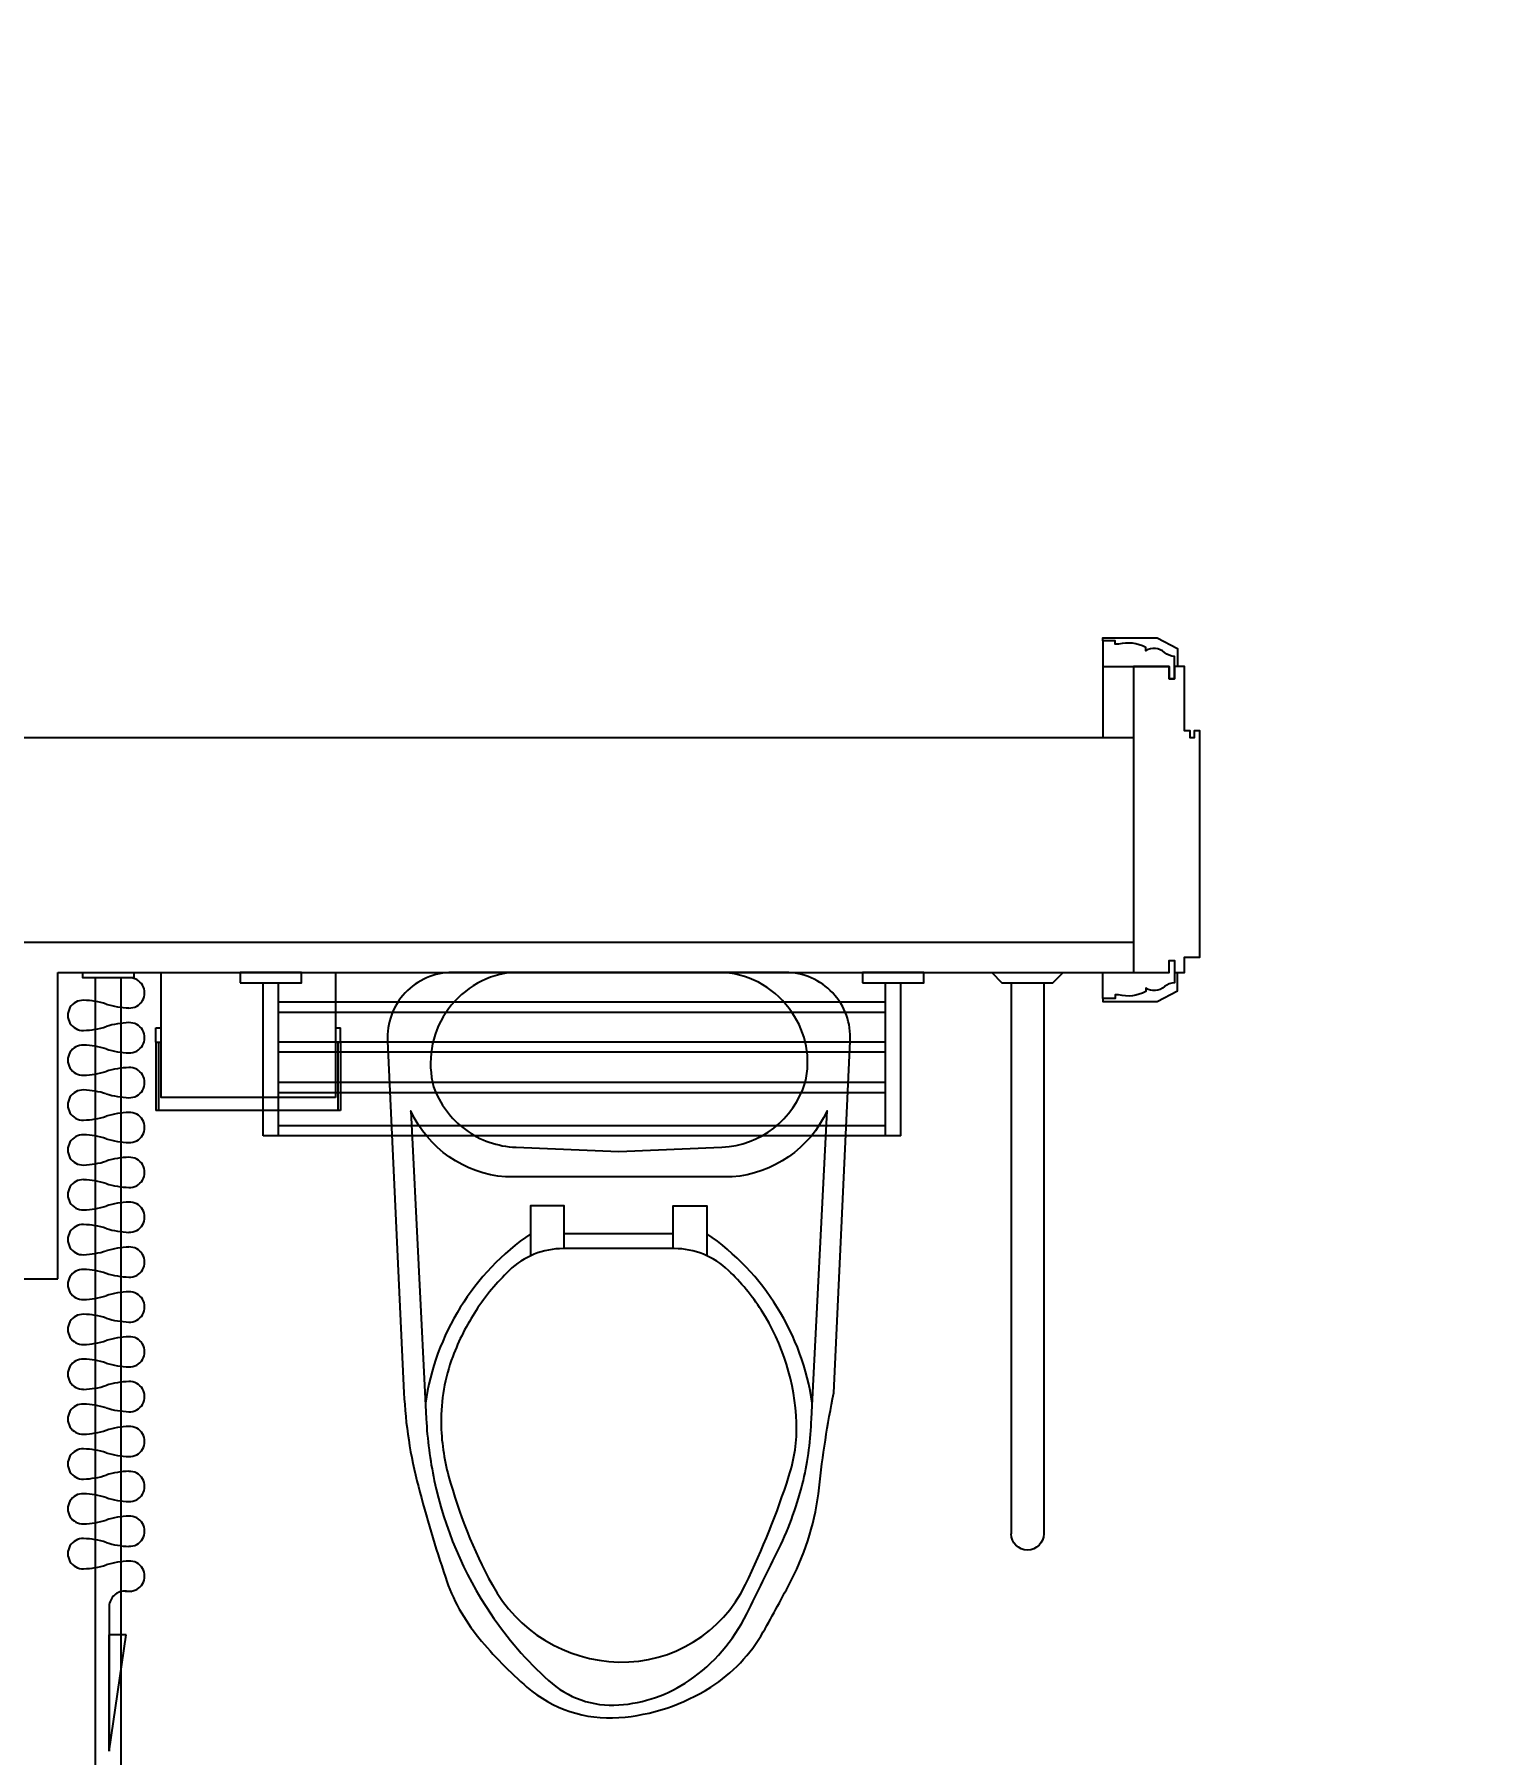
# Model space of a CAD drawing. Header units: millimetres. Extents: x 51249 to 2766742, y -599687 to -1280.
# Drawn here: x 77180 to 78616, y -128672 to -126986 of the extents above; entities that cross this region are included whole.
import ezdxf

# ---------------------------------------------------------------- set-up
doc = ezdxf.new("R2010")
doc.units = ezdxf.units.MM
doc.header["$LTSCALE"] = 10
doc.header["$PDMODE"] = 3
for name, color, linetype in [('A-土建墙（含管井、立管）', 6, 'Continuous'), ('D-Detail(节点图层)', 134, 'Continuous'), ('P-完成面', 3, 'Continuous'), ('P-洁具及配件（地坪图显示）', 146, 'Continuous'), ('P-活动家具', 146, 'Continuous'), ('P-窗帘', 146, 'Continuous'), ('P-门套', 3, 'Continuous')]:
    doc.layers.add(name, color=color, linetype=linetype)
doc.styles.add('DIM', font='SimSun.ttf', dxfattribs={"width": 0.7})
doc.dimstyles.new('25', dxfattribs={"dimscale": 25, "dimtxt": 2, "dimasz": 1, "dimexe": 1, "dimexo": 1, "dimgap": 0.5, "dimtad": 1, "dimdec": 0, "dimzin": 0, "dimdsep": 46, "dimtxsty": 'DIM', "dimblk": 'ARCHTICK', "dimcen": 0, "dimclrd": 5, "dimclre": 5, "dimclrt": 35, "dimadec": 0, "dimazin": 0, "dimtfac": 0.5, "dimtdec": 0, "dimtix": 1, "dimtmove": 2, "dimatfit": 2, "dimldrblk": 'A', "dimfxl": 0, "dimtolj": 1, "dimtzin": 0, "dimlwd": -1, "dimlwe": -1, "dimarcsym": 0})

# ---------------------------------------------------------------- blocks, each defined once
blk = doc.blocks.new('A$C1F01220B')
blk.add_wipeout([(63.5, 730.6), (47.1, 728.4), (32.6, 722.6), (20.6, 713.9), (13.3, 705.9), (6, 694), (2.2, 683.7), (0.6, 675.7), (0, 667.1), (16.1, 318.7), (23.2, 258.2), (30.2, 226.9), (42.8, 182.2), (56.7, 137.9), (67, 113.1), (89.5, 78.6), (112.1, 53.4), (136.7, 30.2), (178.8, 6.3), (217.7, 0), (226.8, 0.3), (253.3, 4.1), (284.9, 13.8), (316.8, 30.2), (337.1, 45.6), (345.9, 54.1), (368.3, 84.3), (382.3, 109.7), (392.1, 128), (409.7, 166.7), (418.5, 197.3), (423.1, 225.6), (432.1, 290.1), (437.5, 318.6), (442, 415.1), (452.5, 642.5), (452.7, 678.2), (443.4, 701.7), (426.6, 719.1), (413, 726.4), (390.2, 730.6), (359.8, 730.6)])
blk.add_line((280, 474.6), (173.3, 474.6))
for points in [[(453.5, 663.4, 0.431726), (390.2, 730.6), (63.5, 730.6, 0.431435), (0.1, 663.4), (16.1, 318.7, 0.05293), (30.2, 226.9, 0.015625), (56.7, 137.9, 0.092508), (89.5, 78.6, 0.041886), (136.7, 30.2, 0.199313), (226.8, 0.3, 0.124065), (316.8, 30.2, 0.122705), (368.3, 84.3, 0.00916), (396, 135.3, 0.093585), (423.1, 225.6, -0.024039), (437.5, 318.6)], [(125.9, 559.3), (226.8, 555.1), (327.7, 559.3, 0.31346), (409.5, 622.7, 0.214355), (396.6, 691.2, 0.233297), (330, 730.6), (119.4, 730.6, 0.214741), (57, 691.2, 0.214469), (45.2, 618.5, 0.149897), (76.4, 576.6, 0.149897), (125.7, 559.4)], [(22.8, 594.9), (37.9, 293.2, 0.039846), (45.8, 232.8, 0.096207), (101.2, 102, 0.060028), (157.7, 36.7, 0.204422), (226.7, 12.7, 0.133941), (295.7, 36.7, 0.129163), (352.1, 102, -0.000598), (383.5, 165.8, 0.056687), (407.6, 232.8, 0.051135), (415.5, 293.2), (430.8, 594.9, -0.272391), (337.7, 530.2), (115.7, 530.2, -0.270676), (22.7, 594.9)], [(334.1, 438.6, 0.09365), (309.7, 454.4, 0.098915), (281.1, 460), (172.3, 460, 0.096282), (143.7, 454.4, 0.096282), (119.3, 438.6, 0.05557), (86.9, 399.5, 0.05557), (63.9, 354.2, 0.092989), (52.5, 289.2, 0.063501), (59.9, 236.9, 0.057856), (102.4, 130.8, 0.268831), (226.7, 54.8, 0.294074), (351, 130.8, 0.034416), (393.5, 236.9, 0.087024), (400.9, 289.2, 0.134611), (366.5, 399.5, 0.061058), (334.1, 438.6)]]:
    blk.add_lwpolyline(points, format="xyb", close=True)
for points in [[(173.3, 460), (173.3, 501.8), (140.3, 501.8), (140.3, 453)], [(280, 460), (280, 501.8), (313, 501.8), (313, 453)]]:
    blk.add_lwpolyline(points)
for centre, start, end in [((278.6, 273.6), 124.5259, 171.7782), ((174.8, 273.6), 8.2064, 55.4741)]:
    blk.add_arc(centre, 244, start, end)
blk = doc.blocks.new('A$C3906301A')
at = {"color": 251}
for p, q in [((59.9, 191.8), (0, 162.3)), ((61, 189.5), (1.1, 160)), ((59.9, 191.8), (72.6, 198.1)), ((59.9, 191.8), (62.1, 187.2)), ((72.6, 198.1), (74.8, 193.5)), ((80, 0), (0, 162.3)), ((137.7, 34.1), (139.9, 29.5)), ((139.9, 29.5), (152.6, 35.8)), ((150.4, 40.3), (152.6, 35.8)), ((138.8, 31.8), (78.9, 2.3)), ((139.9, 29.5), (80, 0))]:
    blk.add_line(p, q, dxfattribs=at)
at = {"color": 251, "elevation": 0}
blk.add_lwpolyline([(89.1, 10.1), (13.5, 163.3), (123.4, 217.5), (198.9, 64.3)], close=True, dxfattribs=at)
blk = doc.blocks.new('A$C5CB36A4C')
for p, q in [((-59.5, 780.6), (-76.2, 666.7)), ((-59.5, 780.6), (-76.2, 666.7)), ((-59.5, 780.6), (-76.2, 666.7)), ((-59.5, 638.6), (-59.5, 780.6)), ((-59.5, 666.7), (-59.5, 780.6)), ((-59.5, 780.6), (-59.5, 780.6)), ((-59.5, 780.6), (-59.5, 666.7)), ((-76.2, 666.7), (-59.5, 666.7))]:
    blk.add_line(p, q)
for centre, radius, start, end in [((-79.5, 609.1), 14.8, 87.543, 272.457), ((-84.3, 542.5), 81.6, 84.1946, 88.228), ((-81.4, 542.3), 81.6, 85.1871, 88.228), ((-75.2, 639.4), 15.7, 267, 357.1947), ((-81.4, 675.9), 81.6, 271.772, 287.669), ((-31.9, 520.3), 81.6, 91.772, 107.669), ((-33.8, 587.1), 14.8, 267.543, 92.457), ((-33.8, 587.1), 14.8, 267.543, 92.457), ((-79.5, 565.1), 14.8, 87.543, 272.457), ((-81.4, 498.4), 81.6, 72.331, 88.228), ((-31.9, 653.9), 81.6, 252.331, 268.228), ((-31.9, 653.9), 81.6, 252.331, 268.228), ((-31.9, 476.4), 81.6, 91.772, 107.669), ((-33.8, 543.1), 14.8, 267.543, 92.457), ((-81.4, 631.9), 81.6, 271.772, 287.669), ((-79.5, 521.2), 14.8, 87.543, 272.457), ((-81.4, 454.4), 81.6, 72.331, 88.228), ((-31.9, 609.9), 81.6, 252.331, 268.228), ((-81.4, 587.9), 81.6, 271.772, 287.669), ((-31.9, 432.4), 81.6, 91.772, 107.669), ((-33.8, 499.2), 14.8, 267.543, 92.457), ((-79.5, 477.2), 14.8, 87.543, 272.457), ((-81.4, 410.4), 81.6, 72.331, 88.228), ((-31.9, 566), 81.6, 252.331, 268.228), ((-81.4, 544), 81.6, 271.772, 287.669), ((-31.9, 388.4), 81.6, 91.772, 107.669), ((-33.8, 455.2), 14.8, 267.543, 92.457), ((-79.5, 433.2), 14.8, 87.543, 272.457), ((-81.4, 366.4), 81.6, 72.331, 88.228), ((-31.9, 522), 81.6, 252.331, 268.228), ((-81.4, 500), 81.6, 271.772, 287.669), ((-31.9, 344.5), 81.6, 91.772, 107.669), ((-33.8, 411.2), 14.8, 267.543, 92.457), ((-79.5, 389.2), 14.8, 87.543, 272.457), ((-81.4, 322.5), 81.6, 72.331, 88.228), ((-31.9, 478), 81.6, 252.331, 268.228), ((-81.4, 456), 81.6, 271.772, 287.669), ((-31.9, 300.5), 81.6, 91.772, 107.669), ((-33.8, 367.3), 14.8, 267.543, 92.457), ((-79.5, 345.3), 14.8, 87.543, 272.457), ((-81.4, 278.5), 81.6, 72.331, 88.228), ((-31.9, 434), 81.6, 252.331, 268.228), ((-31.9, 256.5), 81.6, 91.772, 107.669), ((-33.8, 323.3), 14.8, 267.543, 92.457), ((-81.4, 412), 81.6, 271.772, 287.669), ((-79.5, 301.3), 14.8, 87.543, 272.457), ((-81.4, 234.5), 81.6, 72.331, 88.228), ((-31.9, 390.1), 81.6, 252.331, 268.228), ((-81.4, 368.1), 81.6, 271.772, 287.669), ((-81.4, 368.1), 81.6, 271.772, 287.669), ((-31.9, 212.5), 81.6, 91.772, 107.669), ((-31.9, 212.5), 81.6, 91.772, 107.669), ((-33.8, 279.3), 14.8, 267.543, 92.457), ((-33.8, 279.3), 14.8, 267.543, 92.457), ((-79.5, 257.3), 14.8, 87.543, 272.457), ((-81.4, 190.6), 81.6, 72.331, 88.228), ((-31.9, 346.1), 81.6, 252.331, 268.228), ((-31.9, 346.1), 81.6, 252.331, 268.228), ((-81.4, 324.1), 81.6, 271.772, 287.669), ((-31.9, 168.6), 81.6, 91.772, 107.669), ((-33.8, 235.3), 14.8, 267.543, 92.457), ((-79.5, 213.4), 14.8, 87.543, 272.457), ((-81.4, 146.6), 81.6, 72.331, 88.228), ((-31.9, 302.1), 81.6, 252.331, 268.228), ((-81.4, 280.1), 81.6, 271.772, 287.669), ((-31.9, 124.6), 81.6, 91.772, 107.669), ((-33.8, 191.4), 14.8, 267.543, 92.457), ((-79.5, 169.4), 14.8, 87.543, 272.457), ((-81.4, 102.6), 81.6, 72.331, 88.228), ((-31.9, 258.1), 81.6, 252.331, 268.228), ((-81.4, 236.2), 81.6, 271.772, 287.669), ((-31.9, 80.6), 81.6, 91.772, 107.669), ((-33.8, 147.4), 14.8, 267.543, 92.457), ((-79.5, 125.4), 14.8, 87.543, 272.457), ((-81.4, 58.6), 81.6, 72.331, 88.228), ((-31.9, 214.2), 81.6, 252.331, 268.228), ((-31.9, 36.6), 81.6, 91.772, 107.669), ((-33.8, 103.4), 14.8, 267.543, 92.457), ((-81.4, 192.2), 81.6, 271.772, 287.669), ((-79.5, 81.4), 14.8, 87.543, 272.457), ((-81.4, 14.7), 81.6, 72.331, 88.228), ((-31.9, 170.2), 81.6, 252.331, 268.228), ((-81.4, 148.2), 81.6, 271.772, 287.669), ((-31.9, -7.3), 81.6, 91.772, 107.669), ((-33.8, 59.5), 14.8, 267.543, 92.457), ((-79.5, 37.5), 14.8, 87.543, 272.457), ((-81.4, -29.3), 81.6, 72.331, 88.228), ((-31.9, 126.2), 81.6, 252.331, 268.228)]:
    blk.add_arc(centre, radius, start, end)
blk = doc.blocks.new('dfdhq')
for p, q in [((33556.5, -86307.9), (33566.5, -86317.9)), ((33566.5, -86317.9), (33566.5, -86367.9)), ((33566.5, -86326.9), (34106.5, -86326.9)), ((33566.5, -86367.9), (33556.5, -86377.9)), ((33566.5, -86358.9), (34106.5, -86358.9))]:
    blk.add_line(p, q)
blk.add_arc((34106.5, -86342.9), 16, 270, 90)
blk = doc.blocks.new('dfdffh')
at = {"layer": 'P-活动家具'}
for p, q in [((106548.2, -73806.7), (106398.1, -73806.7)), ((106398.1, -73806.7), (106398.1, -73821.7)), ((106548.2, -74431.7), (106548.2, -73806.7)), ((106548.2, -73821.7), (106398.1, -73821.7)), ((106417.2, -74416.7), (106417.2, -73821.7)), ((106427.2, -74416.7), (106427.2, -73821.7)), ((106456.2, -74416.7), (106456.2, -73821.7)), ((106466.2, -74416.7), (106466.2, -73821.7)), ((106495.9, -74416.7), (106495.9, -73821.7)), ((106505.9, -74416.7), (106505.9, -73821.7)), ((106538.2, -74416.7), (106538.2, -73821.7)), ((106548.2, -74416.7), (106398.1, -74416.7)), ((106398.1, -74416.7), (106398.1, -74431.7)), ((106548.2, -74431.7), (106398.1, -74431.7))]:
    blk.add_line(p, q, dxfattribs=at)
for points in [[(106398.1, -73784.2), (106398.1, -73844.2), (106388.1, -73844.2), (106388.1, -73784.2)], [(106398.1, -74394.2), (106398.1, -74454.2), (106388.1, -74454.2), (106388.1, -74394.2)]]:
    blk.add_lwpolyline(points, close=True, dxfattribs=at)
blk = doc.blocks.new('_ArchTick')
at = {"color": 0, "linetype": 'ByBlock', "const_width": 0.15}
blk.add_lwpolyline([(-0.5, -0.5), (0.5, 0.5)], dxfattribs=at)
blk = doc.blocks.new('*D1063')
at = {"layer": 'D-Detail(节点图层)', "color": 5, "ltscale": 0.15}
for p, q in [((2766617, -121582.1), (2766742, -121582.1)), ((2766717, -121582.1), (2766717, -599673.1)), ((2766698.3, -599673.1), (2766742, -599673.1))]:
    blk.add_line(p, q, dxfattribs=at)
at = {"layer": 'Defpoints', "color": 0, "ltscale": 0.15}
for p in [(55453.8, -121582.1), (2766673.3, -599673.1), (2766717, -599673.1)]:
    blk.add_point(p, dxfattribs=at)
at = {"layer": 'D-Detail(节点图层)', "color": 5, "ltscale": 0.15, "xscale": 25, "yscale": 25, "zscale": 25}
for p, rotation in [((2766717, -121582.1), 90), ((2766717, -599673.1), 270)]:
    blk.add_blockref('_ArchTick', p, dxfattribs=dict(at, rotation=rotation))
at = {"layer": 'D-Detail(节点图层)', "color": 35, "ltscale": 0.15, "insert": (2766679.5, -360627.6), "char_height": 50, "attachment_point": 5, "rotation": 90, "style": 'DIM'}
blk.add_mtext('\\A1;478091', dxfattribs=at)
blk = doc.blocks.new('A')
for p, q in [((-1.435, 1.148), (-1.09, 1.437)), ((-1.09, 1.437), (0, 0)), ((-1.435, 1.148), (-0.369, 0)), ((-0.369, 0), (-2.127, 0)), ((-1.435, -1.148), (-0.369, 0)), ((-1.09, -1.437), (0, 0)), ((-1.435, -1.148), (-1.09, -1.437))]:
    blk.add_line(p, q)
for points in [[(-1.435, 1.148), (-1.09, 1.437), (-0.369, 0), (0, 0)], [(-1.435, -1.148), (-1.09, -1.437), (-0.369, 0), (0, 0)]]:
    blk.add_solid(points)

msp = doc.modelspace()

# ---------------------------------------------------------------- linework, layer by layer
at = {"layer": 'A-土建墙（含管井、立管）', "color": 6}
for p, q in [((78257.7, -127675.8), (76322.7, -127675.8)), ((78257.7, -127676), (78257.7, -127876, 0)), ((76322.7, -127876), (78257.7, -127876))]:
    msp.add_line(p, q, dxfattribs=at)
at = {"layer": 'P-完成面'}
for p, q in [((77203.1, -128206), (77203.1, -127906)), ((76152.7, -128206), (77203.1, -128206))]:
    msp.add_line(p, q, dxfattribs=at)
at = {"layer": 'P-窗帘'}
for p, q in [((77240.2, -129390.9), (77240.2, -127911)), ((77265.2, -129390.9), (77265.2, -127911))]:
    msp.add_line(p, q, dxfattribs=at)
msp.add_lwpolyline([(77277.7, -127911), (77227.7, -127911), (77227.7, -127906), (77277.7, -127906)], close=True, dxfattribs=at)
at = {"layer": 'P-门套', "color": 251, "elevation": 0}
msp.add_lwpolyline([(78227.7, -127580.7), (78227.7, -127577.7), (78280.7, -127577.7), (78300.7, -127588.2), (78300.7, -127606)], dxfattribs=at)
at = {"layer": 'P-门套', "elevation": 0}
msp.add_lwpolyline([(78297.7, -127606), (78297.7, -127596, -0.167877), (78288.1, -127592.2, 0.333169), (78269.7, -127590.6), (78269.7, -127587.3, 0.180635), (78243.1, -127584), (78239.7, -127584), (78239.7, -127580.7), (78227.7, -127580.7), (78227.7, -127606), (78292.7, -127606), (78292.7, -127618), (78297.7, -127618), (78297.7, -127606), (78297.7, -127596)], format="xyb", dxfattribs=at)
msp.add_lwpolyline([(78227.7, -127606), (78227.7, -127676)], dxfattribs=at)
at = {"layer": 'P-门套'}
msp.add_lwpolyline([(78257.7, -127906), (78292.7, -127906), (78292.7, -127894), (78297.7, -127894), (78297.7, -127906), (78307.7, -127906), (78307.7, -127891), (78322.7, -127891), (78322.7, -127669), (78317.2, -127669), (78317.2, -127676), (78313.2, -127676), (78313.2, -127669), (78307.7, -127669), (78307.7, -127606), (78297.7, -127606), (78297.7, -127618), (78292.7, -127618), (78292.7, -127606), (78257.7, -127606), (78257.7, -127906)], dxfattribs=at)
msp.add_lwpolyline([(78297.7, -127906), (78297.7, -127916, 0.167877), (78288.1, -127919.7, -0.333169), (78269.7, -127921.3), (78269.7, -127924.6, -0.180635), (78243.1, -127927.9), (78239.7, -127927.9), (78239.7, -127931.3), (78227.7, -127931.3), (78227.7, -127906), (78292.7, -127906), (78292.7, -127894), (78297.7, -127894), (78297.7, -127906), (78297.7, -127916)], format="xyb", dxfattribs=at)
at = {"layer": 'P-门套', "color": 251}
msp.add_lwpolyline([(78227.7, -127931.3), (78227.7, -127934.3), (78280.7, -127934.3), (78300.7, -127923.7), (78300.7, -127906)], dxfattribs=at)

# ---------------------------------------------------------------- block references
at = {"layer": 'P-洁具及配件（地坪图显示）'}
msp.add_blockref('A$C1F01220B', (77526.4, -128636.5), dxfattribs=at)
at = {"layer": 'P-洁具及配件（地坪图显示）', "xscale": -1, "rotation": 90}
msp.add_blockref('dfdhq', (-8189.2, -94349.5), dxfattribs=at)
at = {"layer": 'P-窗帘', "rotation": 180}
msp.add_blockref('A$C5CB36A4C', (77194, -127888.4), dxfattribs=at)

# ---------------------------------------------------------------- next in the draw order: linework, layer by layer
at = {"layer": 'P-完成面'}
msp.add_line((77203.1, -127906), (78272.7, -127906), dxfattribs=at)

# ---------------------------------------------------------------- next in the draw order: block references
at = {"xscale": -1, "rotation": 90}
msp.add_blockref('dfdffh', (3597.8, -21517.9), dxfattribs=at)
at = {"layer": 'P-活动家具', "rotation": 63.74221980082595}
msp.add_blockref('A$C3906301A', (77444.9, -128112.8), dxfattribs=at)

# ---------------------------------------------------------------- next in the draw order: dimensions: what is measured, and where the dimension line sits
at = {"layer": 'D-Detail(节点图层)', "color": 251, "ltscale": 0.15}
dim = msp.add_linear_dim(base=(2766717, -599673.1), p1=(55453.8, -121582.1), p2=(2766673.3, -599673.1), angle=90, dimstyle='25', dxfattribs=at)
dim.commit()
dim.dimension.update_dxf_attribs({"geometry": '*D1063', "text_midpoint": (2766679.5, -360627.6)})

doc.saveas('drawing.dxf')
